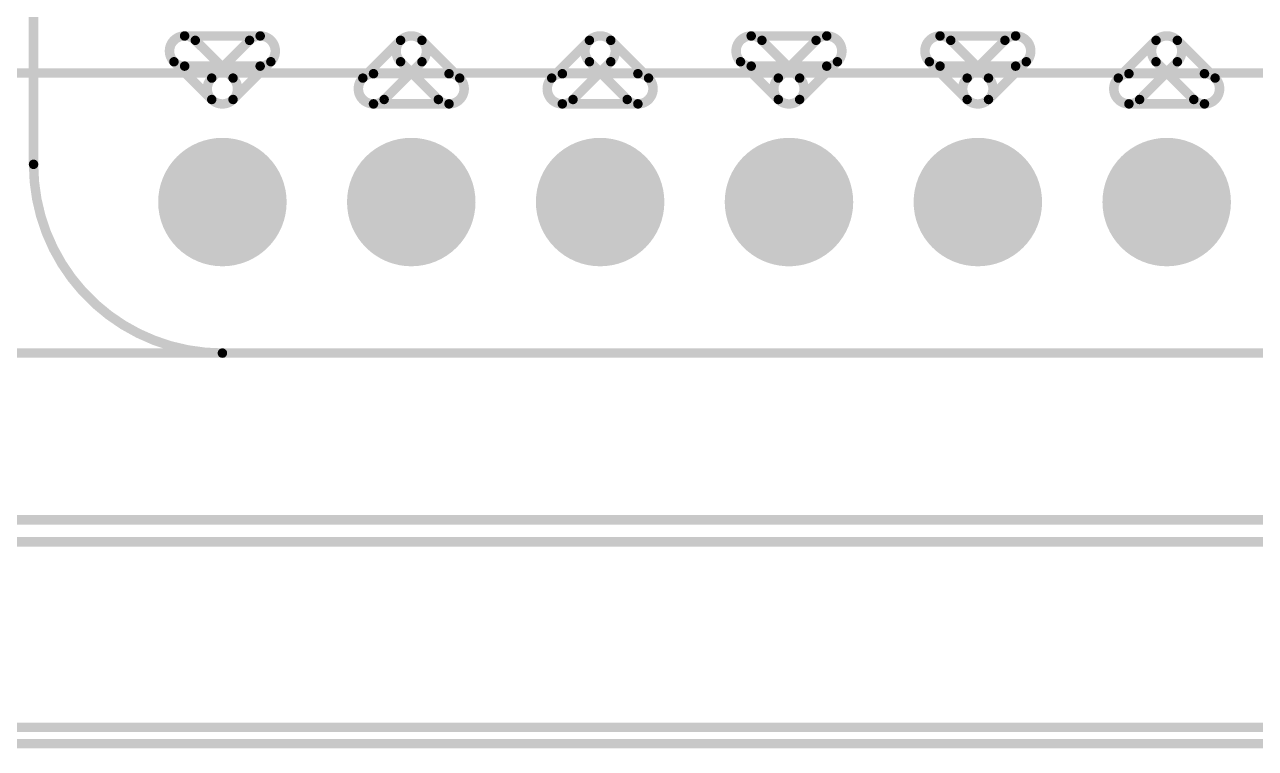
# Model space of a CAD drawing. Header units: millimetres. Extents: x 14 to 185, y 20 to 238.
# Drawn here: x 42.55 to 59.1, y 20.08 to 29.82 of the extents above; entities that cross this region are included whole.
import ezdxf

# ---------------------------------------------------------------- set-up
doc = ezdxf.new("R2010")
doc.units = ezdxf.units.MM
for name, color, linetype in [('BottomLayer', 5, 'Continuous'), ('BottomSolder', 6, 'Continuous'), ('Mechanical1', 6, 'Continuous'), ('Mechanical9', 56, 'Continuous'), ('MultiLayer', 9, 'Continuous'), ('PadHoleLayer', 156, 'Continuous'), ('TopLayer', 1, 'Continuous'), ('TopOverlay', 2, 'Continuous'), ('TopSolder', 216, 'Continuous')]:
    doc.layers.add(name, color=color, linetype=linetype)

# ---------------------------------------------------------------- blocks, each defined once
blk = doc.blocks.new('ADAFRUIT_746_10')
at = {"layer": 'BottomLayer', "const_width": 0.762}
for points in [[(-0.381, 0, 1), (0.381, 0, 1)], [(2.159, 0, 1), (2.921, 0, 1)], [(4.699, 0, 1), (5.461, 0, 1)], [(7.239, 0, 1), (8.001, 0, 1)], [(9.779, 0, 1), (10.541, 0, 1)], [(12.319, 0, 1), (13.081, 0, 1)]]:
    blk.add_lwpolyline(points, format="xyb", close=True, dxfattribs=at)
at = {"layer": 'BottomSolder', "const_width": 0.864}
for points in [[(-0.432, 0, 1), (0.432, 0, 1)], [(2.108, 0, 1), (2.972, 0, 1)], [(4.648, 0, 1), (5.512, 0, 1)], [(7.188, 0, 1), (8.052, 0, 1)], [(9.728, 0, 1), (10.592, 0, 1)], [(12.268, 0, 1), (13.132, 0, 1)]]:
    blk.add_lwpolyline(points, format="xyb", close=True, dxfattribs=at)
at = {"layer": 'MultiLayer', "const_width": 0.762}
for points in [[(-0.381, 0, 1), (0.381, 0, 1)], [(2.159, 0, 1), (2.921, 0, 1)], [(4.699, 0, 1), (5.461, 0, 1)], [(7.239, 0, 1), (8.001, 0, 1)], [(9.779, 0, 1), (10.541, 0, 1)], [(12.319, 0, 1), (13.081, 0, 1)]]:
    blk.add_lwpolyline(points, format="xyb", close=True, dxfattribs=at)
at = {"layer": 'PadHoleLayer', "const_width": 0.483}
for points in [[(-0.241, 0, 1), (0.241, 0, 1)], [(2.299, 0, 1), (2.781, 0, 1)], [(4.839, 0, 1), (5.321, 0, 1)], [(7.379, 0, 1), (7.861, 0, 1)], [(9.919, 0, 1), (10.401, 0, 1)], [(12.459, 0, 1), (12.941, 0, 1)]]:
    blk.add_lwpolyline(points, format="xyb", close=True, dxfattribs=at)
at = {"layer": 'TopLayer', "const_width": 0.762}
for points in [[(-0.381, 0, 1), (0.381, 0, 1)], [(2.159, 0, 1), (2.921, 0, 1)], [(4.699, 0, 1), (5.461, 0, 1)], [(7.239, 0, 1), (8.001, 0, 1)], [(9.779, 0, 1), (10.541, 0, 1)], [(12.319, 0, 1), (13.081, 0, 1)]]:
    blk.add_lwpolyline(points, format="xyb", close=True, dxfattribs=at)
at = {"layer": 'TopOverlay', "const_width": 0.127}
for points in [[(-2.54, 0.508), (-2.54, 28.337)], [(-0.508, 2.235), (0.508, 2.235)], [(-0.364, 2.176), (0.144, 1.668)], [(-0.144, 1.668), (0.364, 2.176)], [(1.888, 1.668), (2.396, 2.176)], [(2.684, 2.176), (3.192, 1.668)], [(4.428, 1.668), (4.936, 2.176)], [(5.224, 2.176), (5.732, 1.668)], [(7.112, 2.235), (8.128, 2.235)], [(7.256, 2.176), (7.764, 1.668)], [(7.476, 1.668), (7.984, 2.176)], [(9.652, 2.235), (10.668, 2.235)], [(9.796, 2.176), (10.304, 1.668)], [(10.016, 1.668), (10.524, 2.176)], [(12.048, 1.668), (12.556, 2.176)], [(12.844, 2.176), (13.352, 1.668)], [(-0.652, 1.888), (-0.144, 1.38)], [(-0.508, 1.829), (0.508, 1.829)], [(0.144, 1.38), (0.652, 1.888)], [(2.176, 1.38), (2.684, 1.888)], [(2.396, 1.888), (2.904, 1.38)], [(4.716, 1.38), (5.224, 1.888)], [(4.936, 1.888), (5.444, 1.38)], [(6.968, 1.888), (7.476, 1.38)], [(7.112, 1.829), (8.128, 1.829)], [(7.764, 1.38), (8.272, 1.888)], [(9.508, 1.888), (10.016, 1.38)], [(9.652, 1.829), (10.668, 1.829)], [(10.304, 1.38), (10.812, 1.888)], [(12.336, 1.38), (12.844, 1.888)], [(12.556, 1.888), (13.064, 1.38)], [(2.032, 1.727), (3.048, 1.727)], [(4.572, 1.727), (5.588, 1.727)], [(12.192, 1.727), (13.208, 1.727)], [(2.032, 1.321), (3.048, 1.321)], [(4.572, 1.321), (5.588, 1.321)], [(12.192, 1.321), (13.208, 1.321)], [(0, -2.032), (20.32, -2.032)]]:
    blk.add_lwpolyline(points, dxfattribs=at)
for points in [[(-0.508, 1.829, -1), (-0.508, 2.235)], [(-0.652, 1.888, -1), (-0.364, 2.176)], [(0.364, 2.176, -1), (0.652, 1.888)], [(0.508, 2.235, -1), (0.508, 1.829)], [(2.396, 1.888, -1), (2.684, 2.176)], [(2.396, 2.176, -1), (2.684, 1.888)], [(4.936, 1.888, -1), (5.224, 2.176)], [(4.936, 2.176, -1), (5.224, 1.888)], [(7.112, 1.829, -1), (7.112, 2.235)], [(6.968, 1.888, -1), (7.256, 2.176)], [(7.984, 2.176, -1), (8.272, 1.888)], [(8.128, 2.235, -1), (8.128, 1.829)], [(9.652, 1.829, -1), (9.652, 2.235)], [(9.508, 1.888, -1), (9.796, 2.176)], [(10.524, 2.176, -1), (10.812, 1.888)], [(10.668, 2.235, -1), (10.668, 1.829)], [(12.556, 1.888, -1), (12.844, 2.176)], [(12.556, 2.176, -1), (12.844, 1.888)], [(0.144, 1.38, -1), (-0.144, 1.668)], [(0.144, 1.668, -1), (-0.144, 1.38)], [(2.032, 1.321, -1), (2.032, 1.727)], [(2.176, 1.38, -1), (1.888, 1.668)], [(3.192, 1.668, -1), (2.904, 1.38)], [(3.048, 1.727, -1), (3.048, 1.321)], [(4.572, 1.321, -1), (4.572, 1.727)], [(4.716, 1.38, -1), (4.428, 1.668)], [(5.732, 1.668, -1), (5.444, 1.38)], [(5.588, 1.727, -1), (5.588, 1.321)], [(7.764, 1.38, -1), (7.476, 1.668)], [(7.764, 1.668, -1), (7.476, 1.38)], [(10.304, 1.38, -1), (10.016, 1.668)], [(10.304, 1.668, -1), (10.016, 1.38)], [(12.192, 1.321, -1), (12.192, 1.727)], [(12.336, 1.38, -1), (12.048, 1.668)], [(13.352, 1.668, -1), (13.064, 1.38)], [(13.208, 1.727, -1), (13.208, 1.321)], [(0, -2.032, -0.414214), (-2.54, 0.508)]]:
    blk.add_lwpolyline(points, format="xyb", dxfattribs=at)
at = {"layer": 'TopOverlay', "const_width": 0.0635}
for points in [[(-0.54, 2.235, 1), (-0.476, 2.235, 1)], [(-0.54, 2.235, 1), (-0.476, 2.235, 1)], [(-0.396, 2.176, 1), (-0.333, 2.176, 1)], [(-0.396, 2.176, 1), (-0.333, 2.176, 1)], [(0.333, 2.176, 1), (0.396, 2.176, 1)], [(0.333, 2.176, 1), (0.396, 2.176, 1)], [(0.476, 2.235, 1), (0.54, 2.235, 1)], [(0.476, 2.235, 1), (0.54, 2.235, 1)], [(2.365, 2.176, 1), (2.428, 2.176, 1)], [(2.365, 2.176, 1), (2.428, 2.176, 1)], [(2.652, 2.176, 1), (2.715, 2.176, 1)], [(2.652, 2.176, 1), (2.715, 2.176, 1)], [(4.905, 2.176, 1), (4.968, 2.176, 1)], [(4.905, 2.176, 1), (4.968, 2.176, 1)], [(5.192, 2.176, 1), (5.255, 2.176, 1)], [(5.192, 2.176, 1), (5.255, 2.176, 1)], [(7.08, 2.235, 1), (7.144, 2.235, 1)], [(7.08, 2.235, 1), (7.144, 2.235, 1)], [(7.224, 2.176, 1), (7.287, 2.176, 1)], [(7.224, 2.176, 1), (7.287, 2.176, 1)], [(7.953, 2.176, 1), (8.016, 2.176, 1)], [(7.953, 2.176, 1), (8.016, 2.176, 1)], [(8.096, 2.235, 1), (8.16, 2.235, 1)], [(8.096, 2.235, 1), (8.16, 2.235, 1)], [(9.62, 2.235, 1), (9.684, 2.235, 1)], [(9.62, 2.235, 1), (9.684, 2.235, 1)], [(9.764, 2.176, 1), (9.827, 2.176, 1)], [(9.764, 2.176, 1), (9.827, 2.176, 1)], [(10.493, 2.176, 1), (10.556, 2.176, 1)], [(10.493, 2.176, 1), (10.556, 2.176, 1)], [(10.636, 2.235, 1), (10.7, 2.235, 1)], [(10.636, 2.235, 1), (10.7, 2.235, 1)], [(12.525, 2.176, 1), (12.588, 2.176, 1)], [(12.525, 2.176, 1), (12.588, 2.176, 1)], [(12.812, 2.176, 1), (12.875, 2.176, 1)], [(12.812, 2.176, 1), (12.875, 2.176, 1)], [(-0.683, 1.888, 1), (-0.62, 1.888, 1)], [(-0.683, 1.888, 1), (-0.62, 1.888, 1)], [(-0.54, 1.829, 1), (-0.476, 1.829, 1)], [(-0.54, 1.829, 1), (-0.476, 1.829, 1)], [(0.476, 1.829, 1), (0.54, 1.829, 1)], [(0.476, 1.829, 1), (0.54, 1.829, 1)], [(0.62, 1.888, 1), (0.683, 1.888, 1)], [(0.62, 1.888, 1), (0.683, 1.888, 1)], [(2.365, 1.888, 1), (2.428, 1.888, 1)], [(2.365, 1.888, 1), (2.428, 1.888, 1)], [(2.652, 1.888, 1), (2.715, 1.888, 1)], [(2.652, 1.888, 1), (2.715, 1.888, 1)], [(4.905, 1.888, 1), (4.968, 1.888, 1)], [(4.905, 1.888, 1), (4.968, 1.888, 1)], [(5.192, 1.888, 1), (5.255, 1.888, 1)], [(5.192, 1.888, 1), (5.255, 1.888, 1)], [(6.937, 1.888, 1), (7, 1.888, 1)], [(6.937, 1.888, 1), (7, 1.888, 1)], [(7.08, 1.829, 1), (7.144, 1.829, 1)], [(7.08, 1.829, 1), (7.144, 1.829, 1)], [(8.096, 1.829, 1), (8.16, 1.829, 1)], [(8.096, 1.829, 1), (8.16, 1.829, 1)], [(8.24, 1.888, 1), (8.303, 1.888, 1)], [(8.24, 1.888, 1), (8.303, 1.888, 1)], [(9.477, 1.888, 1), (9.54, 1.888, 1)], [(9.477, 1.888, 1), (9.54, 1.888, 1)], [(9.62, 1.829, 1), (9.684, 1.829, 1)], [(9.62, 1.829, 1), (9.684, 1.829, 1)], [(10.636, 1.829, 1), (10.7, 1.829, 1)], [(10.636, 1.829, 1), (10.7, 1.829, 1)], [(10.78, 1.888, 1), (10.843, 1.888, 1)], [(10.78, 1.888, 1), (10.843, 1.888, 1)], [(12.525, 1.888, 1), (12.588, 1.888, 1)], [(12.525, 1.888, 1), (12.588, 1.888, 1)], [(12.812, 1.888, 1), (12.875, 1.888, 1)], [(12.812, 1.888, 1), (12.875, 1.888, 1)], [(-0.175, 1.668, 1), (-0.112, 1.668, 1)], [(-0.175, 1.668, 1), (-0.112, 1.668, 1)], [(0.112, 1.668, 1), (0.175, 1.668, 1)], [(0.112, 1.668, 1), (0.175, 1.668, 1)], [(1.857, 1.668, 1), (1.92, 1.668, 1)], [(1.857, 1.668, 1), (1.92, 1.668, 1)], [(2, 1.727, 1), (2.064, 1.727, 1)], [(2, 1.727, 1), (2.064, 1.727, 1)], [(3.016, 1.727, 1), (3.08, 1.727, 1)], [(3.016, 1.727, 1), (3.08, 1.727, 1)], [(3.16, 1.668, 1), (3.223, 1.668, 1)], [(3.16, 1.668, 1), (3.223, 1.668, 1)], [(4.397, 1.668, 1), (4.46, 1.668, 1)], [(4.397, 1.668, 1), (4.46, 1.668, 1)], [(4.54, 1.727, 1), (4.604, 1.727, 1)], [(4.54, 1.727, 1), (4.604, 1.727, 1)], [(5.556, 1.727, 1), (5.62, 1.727, 1)], [(5.556, 1.727, 1), (5.62, 1.727, 1)], [(5.7, 1.668, 1), (5.763, 1.668, 1)], [(5.7, 1.668, 1), (5.763, 1.668, 1)], [(7.445, 1.668, 1), (7.508, 1.668, 1)], [(7.445, 1.668, 1), (7.508, 1.668, 1)], [(7.732, 1.668, 1), (7.795, 1.668, 1)], [(7.732, 1.668, 1), (7.795, 1.668, 1)], [(9.985, 1.668, 1), (10.048, 1.668, 1)], [(9.985, 1.668, 1), (10.048, 1.668, 1)], [(10.272, 1.668, 1), (10.335, 1.668, 1)], [(10.272, 1.668, 1), (10.335, 1.668, 1)], [(12.017, 1.668, 1), (12.08, 1.668, 1)], [(12.017, 1.668, 1), (12.08, 1.668, 1)], [(12.16, 1.727, 1), (12.224, 1.727, 1)], [(12.16, 1.727, 1), (12.224, 1.727, 1)], [(13.176, 1.727, 1), (13.24, 1.727, 1)], [(13.176, 1.727, 1), (13.24, 1.727, 1)], [(13.32, 1.668, 1), (13.383, 1.668, 1)], [(13.32, 1.668, 1), (13.383, 1.668, 1)], [(-0.175, 1.38, 1), (-0.112, 1.38, 1)], [(-0.175, 1.38, 1), (-0.112, 1.38, 1)], [(0.112, 1.38, 1), (0.175, 1.38, 1)], [(0.112, 1.38, 1), (0.175, 1.38, 1)], [(2, 1.321, 1), (2.064, 1.321, 1)], [(2, 1.321, 1), (2.064, 1.321, 1)], [(2.144, 1.38, 1), (2.207, 1.38, 1)], [(2.144, 1.38, 1), (2.207, 1.38, 1)], [(2.873, 1.38, 1), (2.936, 1.38, 1)], [(2.873, 1.38, 1), (2.936, 1.38, 1)], [(3.016, 1.321, 1), (3.08, 1.321, 1)], [(3.016, 1.321, 1), (3.08, 1.321, 1)], [(4.54, 1.321, 1), (4.604, 1.321, 1)], [(4.54, 1.321, 1), (4.604, 1.321, 1)], [(4.684, 1.38, 1), (4.747, 1.38, 1)], [(4.684, 1.38, 1), (4.747, 1.38, 1)], [(5.413, 1.38, 1), (5.476, 1.38, 1)], [(5.413, 1.38, 1), (5.476, 1.38, 1)], [(5.556, 1.321, 1), (5.62, 1.321, 1)], [(5.556, 1.321, 1), (5.62, 1.321, 1)], [(7.445, 1.38, 1), (7.508, 1.38, 1)], [(7.445, 1.38, 1), (7.508, 1.38, 1)], [(7.732, 1.38, 1), (7.795, 1.38, 1)], [(7.732, 1.38, 1), (7.795, 1.38, 1)], [(9.985, 1.38, 1), (10.048, 1.38, 1)], [(9.985, 1.38, 1), (10.048, 1.38, 1)], [(10.272, 1.38, 1), (10.335, 1.38, 1)], [(10.272, 1.38, 1), (10.335, 1.38, 1)], [(12.16, 1.321, 1), (12.224, 1.321, 1)], [(12.16, 1.321, 1), (12.224, 1.321, 1)], [(12.304, 1.38, 1), (12.367, 1.38, 1)], [(12.304, 1.38, 1), (12.367, 1.38, 1)], [(13.033, 1.38, 1), (13.096, 1.38, 1)], [(13.033, 1.38, 1), (13.096, 1.38, 1)], [(13.176, 1.321, 1), (13.24, 1.321, 1)], [(13.176, 1.321, 1), (13.24, 1.321, 1)], [(-2.572, 0.508, 1), (-2.508, 0.508, 1)], [(-2.572, 0.508, 1), (-2.508, 0.508, 1)], [(-0.032, -2.032, 1), (0.032, -2.032, 1)], [(-0.032, -2.032, 1), (0.032, -2.032, 1)]]:
    blk.add_lwpolyline(points, format="xyb", close=True, dxfattribs=at)
at = {"layer": 'TopSolder', "const_width": 0.864}
for points in [[(-0.432, 0, 1), (0.432, 0, 1)], [(2.108, 0, 1), (2.972, 0, 1)], [(4.648, 0, 1), (5.512, 0, 1)], [(7.188, 0, 1), (8.052, 0, 1)], [(9.728, 0, 1), (10.592, 0, 1)], [(12.268, 0, 1), (13.132, 0, 1)]]:
    blk.add_lwpolyline(points, format="xyb", close=True, dxfattribs=at)

msp = doc.modelspace()

# ---------------------------------------------------------------- linework, layer by layer
at = {"layer": 'Mechanical1', "const_width": 0.127}
for points in [[(25.374, 29.168), (173.024, 29.168)], [(25.374, 25.401), (173.024, 25.401)], [(25.374, 23.157), (173.024, 23.157)], [(25.374, 20.365), (173.024, 20.365)], [(25.374, 20.145), (173.024, 20.145)]]:
    msp.add_lwpolyline(points, dxfattribs=at)
at = {"layer": 'Mechanical9', "const_width": 0.127}
msp.add_lwpolyline([(25.374, 22.861), (173.024, 22.861)], dxfattribs=at)

# ---------------------------------------------------------------- block references
at = {"rotation": 360}
msp.add_blockref('ADAFRUIT_746_10', (45.212, 27.432), dxfattribs=at)

doc.saveas('drawing.dxf')
